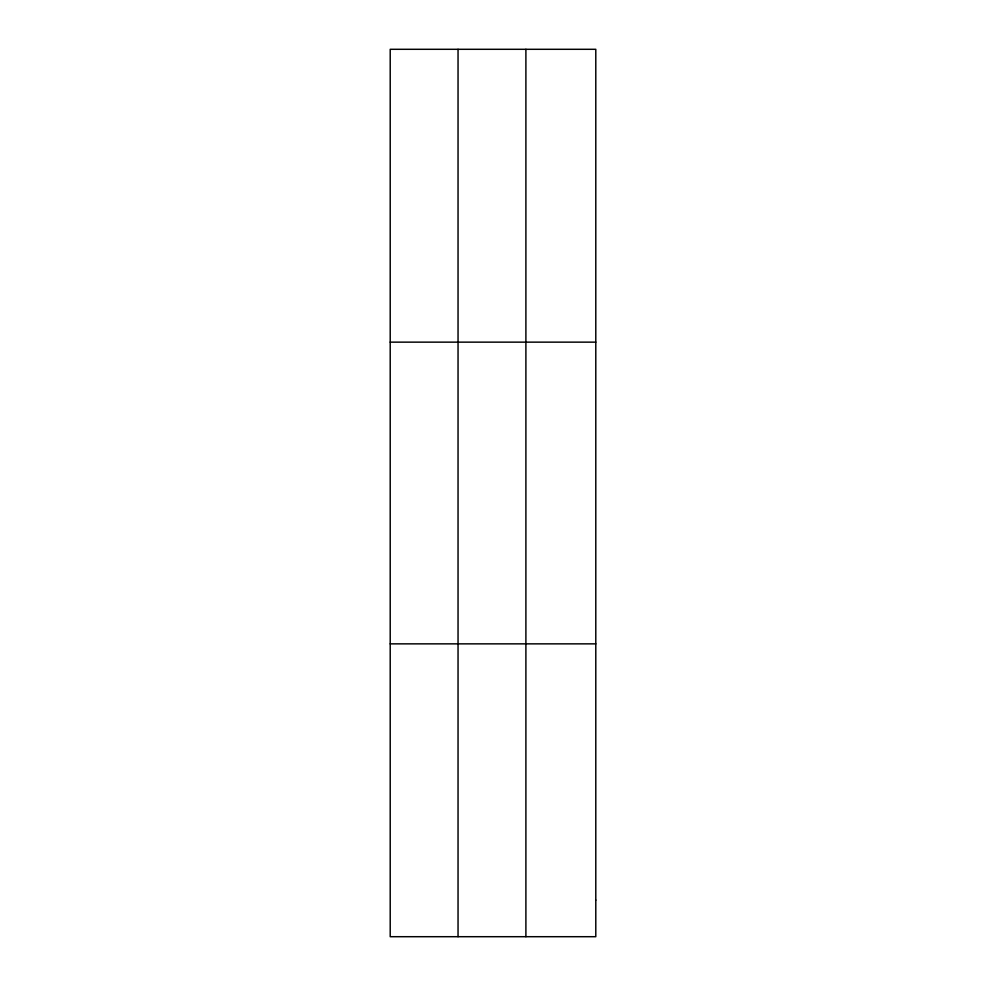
<?xml version="1.0" encoding="UTF-8"?>
<svg xmlns="http://www.w3.org/2000/svg" width="986" height="986" viewBox="0 0 986 986"><rect width="100%" height="100%" fill="white"/><g stroke="black" fill="none" stroke-linecap="round" stroke-linejoin="round"><path stroke-width="1.48" d="M458.046 49.3L458.046 936.7M525.895 49.3L525.895 936.7M390.209 342.142L595.79 342.142M390.209 643.858L595.79 643.858M595.79 900.095L595.79 936.7L390.209 936.7L390.209 49.3L595.79 49.3L595.79 900.095"/></g></svg>
